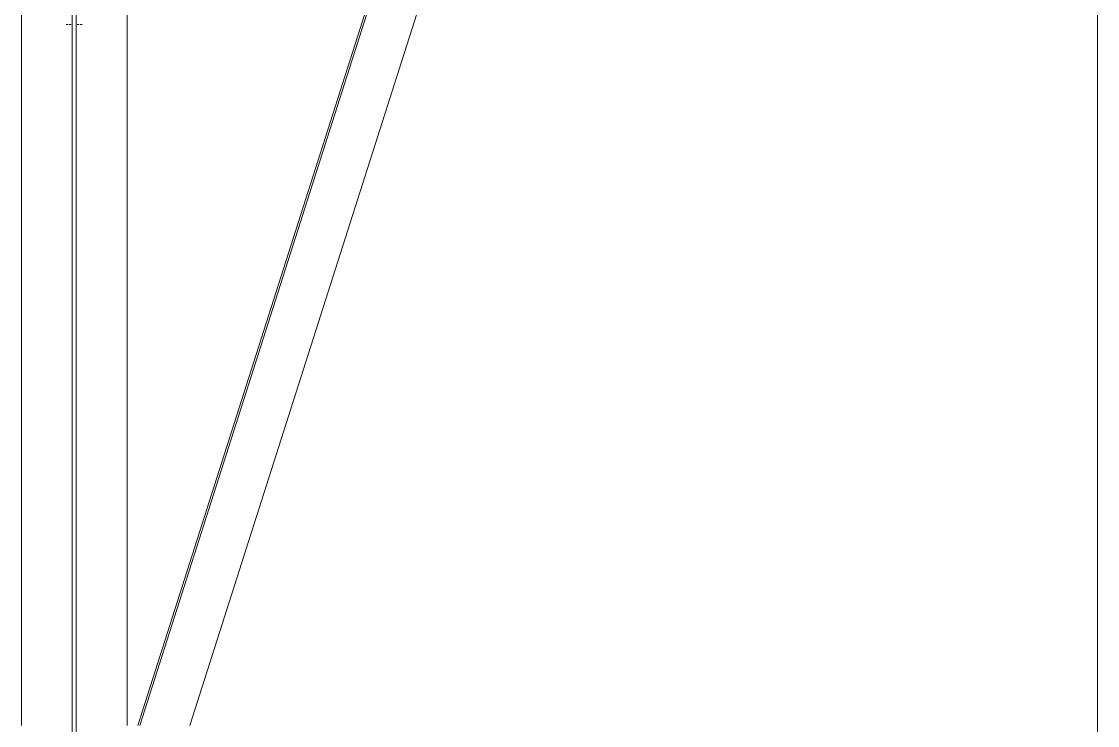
# Model space of a CAD drawing. Header units: inches. Extents: x 21386 to 98862, y -290 to 853.
# Drawn here: x 25618.9 to 25686.4, y 164.3 to 208.5 of the extents above; entities that cross this region are included whole.
import ezdxf

# ---------------------------------------------------------------- set-up
doc = ezdxf.new("R2010")
doc.units = ezdxf.units.IN
doc.header["$MEASUREMENT"] = 0
doc.layers.add('Q-SPCQ', color=91, linetype='Continuous', lineweight=13)
doc.layers.add('S-BEAM', color=12, linetype='Continuous', lineweight=13)

# ---------------------------------------------------------------- blocks, each defined once
blk = doc.blocks.new('Basketball_Backstop-Performance_Sports_Systems-3103-Ceiling_Hung - 27_-0_ to 27_-11 7_8_-706978-Building Section - East_West looking North')
at = {"layer": 'Q-SPCQ', "color": 8, "lineweight": 9}
for p, q in [((25663.487, 281.375), (25626.156, 164.32)), ((25663.62, 281.375), (25626.29, 164.32)), ((25666.612, 280.918), (25629.428, 164.32)), ((25618.861, 224.839), (25618.861, 164.32)), ((25625.486, 164.32), (25625.486, 224.839)), ((25622.044, 208.887), (25622.044, 145.456)), ((25622.294, 145.456), (25622.294, 208.887)), ((25621.669, 208.308), (25621.794, 208.308)), ((25621.856, 208.308), (25621.981, 208.308)), ((25622.356, 208.308), (25622.481, 208.308)), ((25622.544, 208.308), (25622.669, 208.308))]:
    blk.add_line(p, q, dxfattribs=at)
blk = doc.blocks.new('columns and girder2 - one-1334686-Building Section - East_West looking North')
at = {"layer": 'S-BEAM', "color": 8, "lineweight": 9}
blk.add_line((25686.39, 1), (25686.39, 214.372), dxfattribs=at)

msp = doc.modelspace()

# ---------------------------------------------------------------- block references
at = {"layer": 'Q-SPCQ', "color": 8, "lineweight": 9}
msp.add_blockref('Basketball_Backstop-Performance_Sports_Systems-3103-Ceiling_Hung - 27_-0_ to 27_-11 7_8_-706978-Building Section - East_West looking North', (0, 0), dxfattribs=at)
at = {"layer": 'S-BEAM', "color": 7}
msp.add_blockref('columns and girder2 - one-1334686-Building Section - East_West looking North', (0, 0), dxfattribs=at)

doc.saveas('drawing.dxf')
